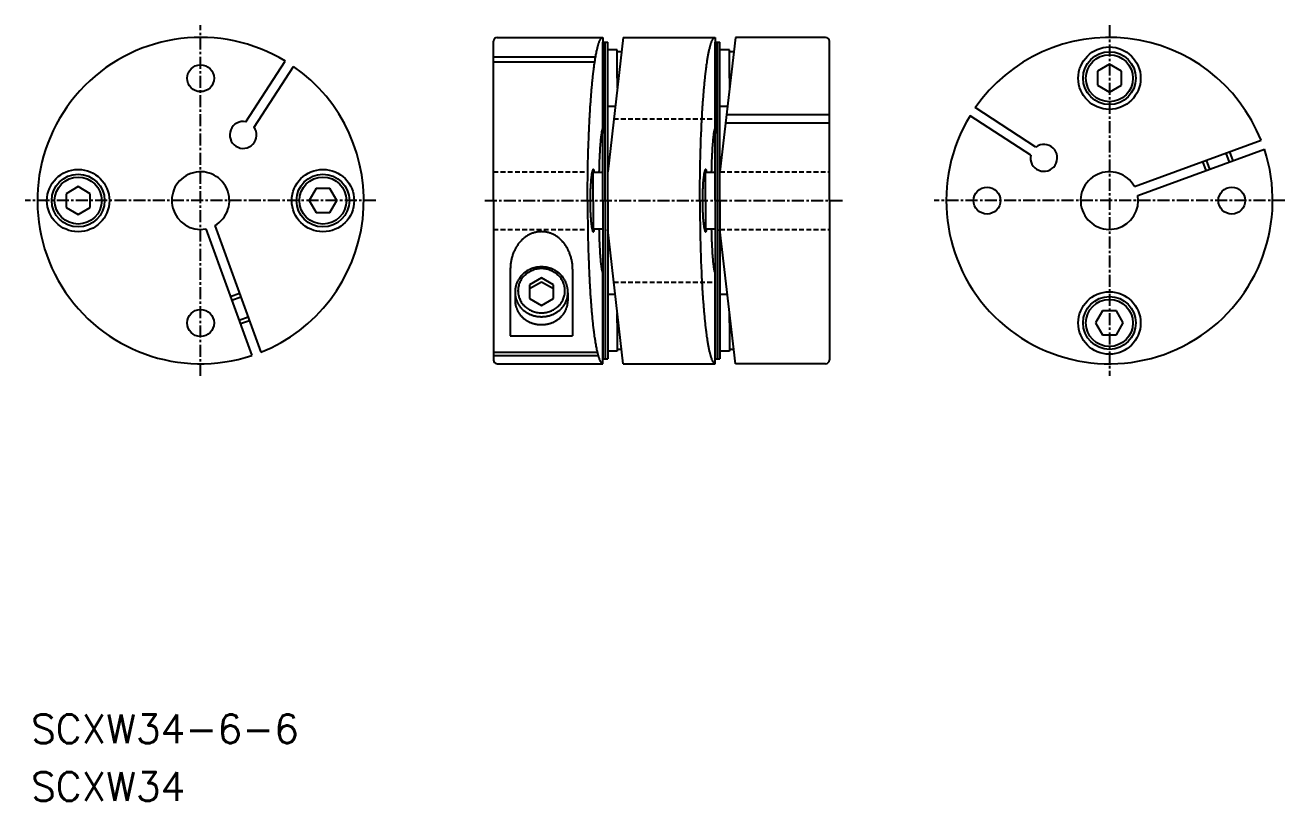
# Model space of a CAD drawing. Extents: x 40 to 171, y 39 to 120.
import ezdxf

# ---------------------------------------------------------------- set-up
doc = ezdxf.new("R2010")
doc.units = 0
doc.linetypes.add('CENTER', pattern=[2, 1.25, -0.25, 0.25, -0.25])
doc.linetypes.add('DASHED', pattern=[0.75, 0.5, -0.25])
doc.layers.get('0').update_dxf_attribs({"linetype": 'CONTINUOUS'})
doc.layers.add('CENTER', color=1, linetype='CENTER')
doc.styles.add('MISUMI', font='txt.shx')

msp = doc.modelspace()

# ---------------------------------------------------------------- linework, layer by layer
at = {"color": 7, "linetype": 'CONTINUOUS'}
for p, q in [((89.05, 101.91), (89.05, 118.51)), ((89.45, 118.91), (100.45, 118.91)), ((100.45, 118.91), (100.45, 108.91)), ((100.45, 101.91), (100.45, 118.41)), ((100.45, 118.41), (100.95, 118.41)), ((100.7, 101.91), (100.7, 118.41)), ((102.55, 118.91), (100.95, 104.91)), ((100.95, 101.91), (100.95, 118.41)), ((102.55, 118.91), (112.15, 118.91)), ((112.15, 118.91), (112.15, 108.91)), ((112.15, 101.91), (112.15, 118.41)), ((112.15, 118.41), (112.65, 118.41)), ((112.4, 101.91), (112.4, 118.41)), ((114.25, 118.91), (112.65, 104.91)), ((112.65, 101.91), (112.65, 118.41)), ((123.65, 118.91), (114.25, 118.91)), ((124.05, 101.91), (124.05, 118.51)), ((89.05, 116.88), (99.69, 116.88)), ((101.95, 117.61), (100.95, 117.61)), ((101.95, 114.66), (101.95, 117.61)), ((102.38, 117.41), (101.95, 117.41)), ((113.65, 117.61), (112.65, 117.61)), ((113.65, 114.66), (113.65, 117.61)), ((114.08, 117.41), (113.65, 117.41)), ((63.27, 110.12), (67.37, 116.44)), ((64.11, 109.57), (68.21, 115.89)), ((89.05, 116.38), (99.61, 116.38)), ((153.22, 116.11), (151.97, 115.38)), ((154.47, 115.38), (153.22, 116.11)), ((101.95, 114.66), (101.95, 113.66)), ((113.65, 114.66), (113.65, 113.66)), ((151.97, 115.38), (151.97, 113.94)), ((154.47, 113.94), (154.47, 115.38)), ((151.97, 113.94), (153.22, 113.22)), ((153.22, 113.22), (154.47, 113.94)), ((101.73, 111.71), (100.95, 111.71)), ((113.43, 111.71), (112.65, 111.71)), ((145.56, 107.48), (139.24, 111.59)), ((124.05, 110.84), (113.33, 110.84)), ((145.02, 106.64), (138.7, 110.75)), ((124.05, 109.98), (113.23, 109.98)), ((155.83, 103.39), (169.02, 108.19)), ((156.17, 102.45), (169.36, 107.26)), ((165.74, 107), (166.08, 106.06)), ((162.92, 105.97), (163.26, 105.03)), ((99.28, 104.66), (99.45, 104.66)), ((99.45, 104.86), (100.45, 104.86)), ((99.45, 101.91), (99.45, 104.86)), ((100.45, 101.91), (100.45, 104.86)), ((110.98, 104.66), (111.15, 104.66)), ((111.15, 104.86), (112.15, 104.86)), ((111.15, 101.91), (111.15, 104.86)), ((112.15, 101.91), (112.15, 104.86)), ((45.79, 103.36), (44.54, 102.63)), ((44.54, 102.63), (44.54, 101.19)), ((47.04, 102.63), (45.79, 103.36)), ((47.04, 101.19), (47.04, 102.63)), ((70.57, 103.16), (69.85, 101.91)), ((72.01, 103.16), (70.57, 103.16)), ((72.73, 101.91), (72.01, 103.16)), ((44.54, 101.19), (45.79, 100.47)), ((45.79, 100.47), (47.04, 101.19)), ((69.85, 101.91), (70.57, 100.66)), ((72.01, 100.66), (72.73, 101.91)), ((89.05, 101.91), (89.05, 85.31)), ((99.45, 101.91), (99.45, 98.96)), ((100.45, 101.91), (100.45, 85.41)), ((100.45, 101.91), (100.45, 98.96)), ((100.7, 101.91), (100.7, 85.41)), ((100.95, 101.91), (100.95, 85.41)), ((111.15, 101.91), (111.15, 98.96)), ((112.15, 101.91), (112.15, 85.41)), ((112.15, 101.91), (112.15, 98.96)), ((112.4, 101.91), (112.4, 85.41)), ((112.65, 101.91), (112.65, 85.41)), ((124.05, 101.91), (124.05, 85.31)), ((70.57, 100.66), (72.01, 100.66)), ((59.08, 98.96), (63.88, 85.77)), ((60.02, 99.3), (64.82, 86.12)), ((99.28, 99.16), (99.45, 99.16)), ((99.45, 98.96), (100.45, 98.96)), ((102.55, 84.91), (100.95, 98.91)), ((110.98, 99.16), (111.15, 99.16)), ((111.15, 98.96), (112.15, 98.96)), ((114.25, 84.91), (112.65, 98.91)), ((90.8, 94.76), (90.8, 87.81)), ((97.3, 94.76), (97.3, 87.81)), ((100.45, 84.91), (100.45, 94.91)), ((112.15, 84.91), (112.15, 94.91)), ((94.05, 93.86), (92.8, 93.14)), ((94.05, 93.42), (92.8, 92.7)), ((95.3, 93.14), (94.05, 93.86)), ((95.3, 92.7), (94.05, 93.42)), ((100.45, 84.91), (100.45, 94.41)), ((112.15, 84.91), (112.15, 94.41)), ((62.6, 92.22), (61.66, 91.88)), ((91.31, 92.3), (91.31, 91.47)), ((92.8, 93.14), (92.8, 91.7)), ((95.3, 91.7), (95.3, 93.14)), ((96.8, 92.3), (96.8, 91.47)), ((101.73, 92.11), (100.95, 92.11)), ((113.43, 92.11), (112.65, 92.11)), ((92.8, 91.7), (94.05, 90.98)), ((94.05, 90.98), (95.3, 91.7)), ((63.63, 89.4), (62.69, 89.06)), ((101.95, 89.16), (101.95, 90.16)), ((113.65, 89.16), (113.65, 90.16)), ((152.5, 90.41), (151.78, 89.16)), ((153.94, 90.41), (152.5, 90.41)), ((154.66, 89.16), (153.94, 90.41)), ((101.95, 89.16), (101.95, 86.21)), ((113.65, 89.16), (113.65, 86.21)), ((151.78, 89.16), (152.5, 87.91)), ((153.94, 87.91), (154.66, 89.16)), ((90.8, 87.81), (97.3, 87.81)), ((152.5, 87.91), (153.94, 87.91)), ((89.05, 86.12), (99.86, 86.12)), ((89.05, 85.77), (99.95, 85.77)), ((100.45, 85.41), (100.95, 85.41)), ((101.95, 86.21), (100.95, 86.21)), ((102.38, 86.41), (101.95, 86.41)), ((112.15, 85.41), (112.65, 85.41)), ((113.65, 86.21), (112.65, 86.21)), ((114.08, 86.41), (113.65, 86.41)), ((89.45, 84.91), (100.45, 84.91)), ((102.55, 84.91), (112.15, 84.91)), ((123.65, 84.91), (114.25, 84.91))]:
    msp.add_line(p, q, dxfattribs=at)
at = {"color": 3, "linetype": 'DASHED'}
for p, q in [((101.58, 110.41), (112.15, 110.41)), ((89.05, 104.91), (98.88, 104.91)), ((112.65, 104.91), (124.05, 104.91)), ((89.05, 98.91), (98.88, 98.91)), ((112.65, 98.91), (124.05, 98.91)), ((101.58, 93.41), (112.15, 93.41))]:
    msp.add_line(p, q, dxfattribs=at)
at = {"color": 3, "linetype": 'CONTINUOUS'}
for p, q in [((165.36, 106.86), (165.7, 105.92)), ((163.29, 106.11), (163.63, 105.17)), ((62.74, 91.84), (61.8, 91.5)), ((63.49, 89.77), (62.55, 89.43))]:
    msp.add_line(p, q, dxfattribs=at)
at = {"color": 7, "linetype": 'CONTINUOUS'}
for points in [[(98.85, 101.91, 0), (98.85, 102.12, 0), (98.85, 102.33, 0), (98.85, 102.54, 0), (98.86, 102.75, 0), (98.86, 102.96, 0), (98.86, 103.16, 0), (98.86, 103.37, 0), (98.86, 103.58, 0), (98.86, 103.79, 0), (98.87, 103.99, 0), (98.87, 104.2, 0), (98.87, 104.41, 0), (98.87, 104.61, 0), (98.88, 104.82, 0), (98.88, 105.03, 0), (98.88, 105.23, 0), (98.89, 105.43, 0), (98.89, 105.64, 0), (98.9, 105.84, 0), (98.9, 106.04, 0), (98.91, 106.25, 0), (98.91, 106.45, 0), (98.92, 106.65, 0), (98.92, 106.85, 0), (98.93, 107.05, 0), (98.93, 107.25, 0), (98.94, 107.44, 0), (98.95, 107.64, 0), (98.95, 107.84, 0), (98.96, 108.03, 0), (98.97, 108.23, 0), (98.97, 108.42, 0), (98.98, 108.61, 0), (98.99, 108.8, 0), (99, 108.99, 0), (99.01, 109.18, 0), (99.02, 109.37, 0), (99.02, 109.56, 0), (99.03, 109.74, 0), (99.04, 109.93, 0), (99.05, 110.11, 0), (99.06, 110.29, 0), (99.07, 110.47, 0), (99.08, 110.65, 0), (99.09, 110.83, 0), (99.1, 111.01, 0), (99.11, 111.18, 0), (99.12, 111.36, 0), (99.13, 111.53, 0), (99.14, 111.7, 0), (99.16, 111.87, 0), (99.17, 112.04, 0), (99.18, 112.21, 0), (99.19, 112.37, 0), (99.2, 112.54, 0), (99.22, 112.7, 0), (99.23, 112.86, 0), (99.24, 113.02, 0), (99.25, 113.17, 0), (99.27, 113.33, 0), (99.28, 113.48, 0), (99.29, 113.64, 0), (99.31, 113.79, 0), (99.32, 113.93, 0), (99.34, 114.08, 0), (99.35, 114.22, 0), (99.36, 114.37, 0), (99.38, 114.51, 0), (99.39, 114.65, 0), (99.41, 114.79, 0), (99.42, 114.92, 0), (99.44, 115.05, 0), (99.45, 115.19, 0), (99.47, 115.31, 0), (99.48, 115.44, 0), (99.5, 115.57, 0), (99.52, 115.69, 0), (99.53, 115.81, 0), (99.55, 115.93, 0), (99.56, 116.05, 0), (99.58, 116.16, 0), (99.6, 116.28, 0), (99.61, 116.39, 0), (99.63, 116.5, 0), (99.65, 116.6, 0), (99.66, 116.7, 0), (99.68, 116.81, 0), (99.7, 116.91, 0), (99.72, 117, 0), (99.73, 117.1, 0), (99.75, 117.19, 0), (99.77, 117.28, 0), (99.79, 117.37, 0), (99.8, 117.45, 0), (99.82, 117.54, 0), (99.84, 117.62, 0), (99.86, 117.7, 0), (99.88, 117.77, 0), (99.9, 117.85, 0), (99.91, 117.92, 0), (99.93, 117.99, 0), (99.95, 118.06, 0), (99.97, 118.12, 0), (99.99, 118.18, 0), (100.01, 118.24, 0), (100.03, 118.3, 0), (100.05, 118.35, 0), (100.06, 118.4, 0), (100.08, 118.45, 0), (100.1, 118.5, 0), (100.12, 118.55, 0), (100.14, 118.59, 0), (100.16, 118.63, 0), (100.18, 118.66, 0), (100.2, 118.7, 0), (100.22, 118.73, 0), (100.24, 118.76, 0), (100.26, 118.78, 0), (100.28, 118.81, 0), (100.3, 118.83, 0), (100.32, 118.85, 0), (100.33, 118.87, 0), (100.36, 118.88, 0), (100.38, 118.89, 0), (100.39, 118.9, 0), (100.41, 118.91, 0), (100.43, 118.91, 0), (100.45, 118.91, 0)], [(110.55, 101.91, 0), (110.55, 102.12, 0), (110.55, 102.33, 0), (110.55, 102.54, 0), (110.56, 102.75, 0), (110.56, 102.96, 0), (110.56, 103.16, 0), (110.56, 103.37, 0), (110.56, 103.58, 0), (110.56, 103.79, 0), (110.56, 103.99, 0), (110.57, 104.2, 0), (110.57, 104.41, 0), (110.57, 104.61, 0), (110.58, 104.82, 0), (110.58, 105.03, 0), (110.58, 105.23, 0), (110.59, 105.43, 0), (110.59, 105.64, 0), (110.6, 105.84, 0), (110.6, 106.04, 0), (110.61, 106.25, 0), (110.61, 106.45, 0), (110.62, 106.65, 0), (110.62, 106.85, 0), (110.63, 107.05, 0), (110.63, 107.25, 0), (110.64, 107.44, 0), (110.65, 107.64, 0), (110.65, 107.84, 0), (110.66, 108.03, 0), (110.67, 108.23, 0), (110.67, 108.42, 0), (110.68, 108.61, 0), (110.69, 108.8, 0), (110.7, 108.99, 0), (110.71, 109.18, 0), (110.72, 109.37, 0), (110.72, 109.56, 0), (110.73, 109.74, 0), (110.74, 109.93, 0), (110.75, 110.11, 0), (110.76, 110.29, 0), (110.77, 110.47, 0), (110.78, 110.65, 0), (110.79, 110.83, 0), (110.8, 111.01, 0), (110.81, 111.18, 0), (110.82, 111.36, 0), (110.83, 111.53, 0), (110.84, 111.7, 0), (110.86, 111.87, 0), (110.87, 112.04, 0), (110.88, 112.21, 0), (110.89, 112.37, 0), (110.9, 112.54, 0), (110.92, 112.7, 0), (110.93, 112.86, 0), (110.94, 113.02, 0), (110.95, 113.17, 0), (110.97, 113.33, 0), (110.98, 113.48, 0), (110.99, 113.64, 0), (111.01, 113.79, 0), (111.02, 113.93, 0), (111.04, 114.08, 0), (111.05, 114.22, 0), (111.06, 114.37, 0), (111.08, 114.51, 0), (111.09, 114.65, 0), (111.11, 114.79, 0), (111.12, 114.92, 0), (111.14, 115.05, 0), (111.15, 115.19, 0), (111.17, 115.31, 0), (111.18, 115.44, 0), (111.2, 115.57, 0), (111.22, 115.69, 0), (111.23, 115.81, 0), (111.25, 115.93, 0), (111.26, 116.05, 0), (111.28, 116.16, 0), (111.3, 116.28, 0), (111.31, 116.39, 0), (111.33, 116.5, 0), (111.35, 116.6, 0), (111.36, 116.7, 0), (111.38, 116.81, 0), (111.4, 116.91, 0), (111.42, 117, 0), (111.43, 117.1, 0), (111.45, 117.19, 0), (111.47, 117.28, 0), (111.49, 117.37, 0), (111.5, 117.45, 0), (111.52, 117.54, 0), (111.54, 117.62, 0), (111.56, 117.7, 0), (111.58, 117.77, 0), (111.6, 117.85, 0), (111.61, 117.92, 0), (111.63, 117.99, 0), (111.65, 118.06, 0), (111.67, 118.12, 0), (111.69, 118.18, 0), (111.71, 118.24, 0), (111.73, 118.3, 0), (111.75, 118.35, 0), (111.76, 118.4, 0), (111.78, 118.45, 0), (111.8, 118.5, 0), (111.82, 118.55, 0), (111.84, 118.59, 0), (111.86, 118.63, 0), (111.88, 118.66, 0), (111.9, 118.7, 0), (111.92, 118.73, 0), (111.94, 118.76, 0), (111.96, 118.78, 0), (111.98, 118.81, 0), (112, 118.83, 0), (112.02, 118.85, 0), (112.03, 118.87, 0), (112.06, 118.88, 0), (112.08, 118.89, 0), (112.09, 118.9, 0), (112.11, 118.91, 0), (112.13, 118.91, 0), (112.15, 118.91, 0)], [(100.45, 109.41, 0), (100.45, 109.41, 0), (100.44, 109.41, 0), (100.44, 109.41, 0), (100.44, 109.41, 0), (100.43, 109.41, 0), (100.43, 109.4, 0), (100.42, 109.4, 0), (100.42, 109.39, 0), (100.42, 109.39, 0), (100.41, 109.38, 0), (100.41, 109.38, 0), (100.4, 109.37, 0), (100.4, 109.36, 0), (100.4, 109.35, 0), (100.39, 109.34, 0), (100.39, 109.33, 0), (100.38, 109.32, 0), (100.38, 109.31, 0), (100.38, 109.3, 0), (100.37, 109.29, 0), (100.37, 109.28, 0), (100.36, 109.26, 0), (100.36, 109.25, 0), (100.36, 109.23, 0), (100.35, 109.22, 0), (100.35, 109.2, 0), (100.34, 109.19, 0), (100.34, 109.17, 0), (100.34, 109.15, 0), (100.33, 109.14, 0), (100.33, 109.12, 0), (100.32, 109.1, 0), (100.32, 109.08, 0), (100.32, 109.06, 0), (100.31, 109.03, 0), (100.31, 109.01, 0), (100.31, 108.99, 0), (100.3, 108.97, 0), (100.3, 108.94, 0), (100.29, 108.92, 0), (100.29, 108.9, 0), (100.29, 108.87, 0), (100.28, 108.84, 0), (100.28, 108.82, 0), (100.27, 108.79, 0), (100.27, 108.76, 0), (100.27, 108.74, 0), (100.26, 108.71, 0), (100.26, 108.68, 0), (100.26, 108.65, 0), (100.25, 108.62, 0), (100.25, 108.59, 0), (100.25, 108.56, 0), (100.24, 108.52, 0), (100.24, 108.49, 0), (100.23, 108.46, 0), (100.23, 108.42, 0), (100.23, 108.39, 0), (100.22, 108.36, 0), (100.22, 108.32, 0), (100.22, 108.28, 0), (100.21, 108.25, 0), (100.21, 108.21, 0), (100.21, 108.17, 0), (100.2, 108.14, 0), (100.2, 108.1, 0), (100.2, 108.06, 0), (100.19, 108.02, 0), (100.19, 107.98, 0), (100.19, 107.94, 0), (100.18, 107.9, 0), (100.18, 107.86, 0), (100.18, 107.81, 0), (100.17, 107.77, 0), (100.17, 107.73, 0), (100.17, 107.69, 0), (100.16, 107.64, 0), (100.16, 107.6, 0), (100.16, 107.55, 0), (100.15, 107.51, 0), (100.15, 107.46, 0), (100.15, 107.42, 0), (100.14, 107.37, 0), (100.14, 107.32, 0), (100.14, 107.27, 0), (100.14, 107.22, 0), (100.13, 107.18, 0), (100.13, 107.13, 0), (100.13, 107.08, 0), (100.12, 107.03, 0), (100.12, 106.98, 0), (100.12, 106.93, 0), (100.12, 106.88, 0), (100.11, 106.83, 0), (100.11, 106.77, 0), (100.11, 106.72, 0), (100.11, 106.67, 0), (100.1, 106.61, 0), (100.1, 106.56, 0), (100.1, 106.51, 0), (100.1, 106.45, 0), (100.09, 106.4, 0), (100.09, 106.34, 0), (100.09, 106.29, 0), (100.09, 106.23, 0), (100.08, 106.18, 0), (100.08, 106.12, 0), (100.08, 106.06, 0), (100.08, 106.01, 0), (100.08, 105.95, 0), (100.07, 105.89, 0), (100.07, 105.83, 0), (100.07, 105.78, 0), (100.07, 105.72, 0), (100.06, 105.66, 0), (100.06, 105.6, 0), (100.06, 105.54, 0), (100.06, 105.48, 0), (100.06, 105.42, 0), (100.06, 105.36, 0), (100.05, 105.3, 0), (100.05, 105.24, 0), (100.05, 105.17, 0), (100.05, 105.11, 0), (100.05, 105.05, 0), (100.04, 104.99, 0), (100.04, 104.93, 0), (100.04, 104.86, 0)], [(112.15, 109.41, 0), (112.15, 109.41, 0), (112.14, 109.41, 0), (112.14, 109.41, 0), (112.14, 109.41, 0), (112.13, 109.41, 0), (112.13, 109.4, 0), (112.12, 109.4, 0), (112.12, 109.39, 0), (112.12, 109.39, 0), (112.11, 109.38, 0), (112.11, 109.38, 0), (112.1, 109.37, 0), (112.1, 109.36, 0), (112.1, 109.35, 0), (112.09, 109.34, 0), (112.09, 109.33, 0), (112.08, 109.32, 0), (112.08, 109.31, 0), (112.08, 109.3, 0), (112.07, 109.29, 0), (112.07, 109.28, 0), (112.06, 109.26, 0), (112.06, 109.25, 0), (112.06, 109.23, 0), (112.05, 109.22, 0), (112.05, 109.2, 0), (112.04, 109.19, 0), (112.04, 109.17, 0), (112.04, 109.15, 0), (112.03, 109.14, 0), (112.03, 109.12, 0), (112.02, 109.1, 0), (112.02, 109.08, 0), (112.02, 109.06, 0), (112.01, 109.03, 0), (112.01, 109.01, 0), (112, 108.99, 0), (112, 108.97, 0), (112, 108.94, 0), (111.99, 108.92, 0), (111.99, 108.9, 0), (111.99, 108.87, 0), (111.98, 108.84, 0), (111.98, 108.82, 0), (111.97, 108.79, 0), (111.97, 108.76, 0), (111.97, 108.74, 0), (111.96, 108.71, 0), (111.96, 108.68, 0), (111.96, 108.65, 0), (111.95, 108.62, 0), (111.95, 108.59, 0), (111.94, 108.56, 0), (111.94, 108.52, 0), (111.94, 108.49, 0), (111.93, 108.46, 0), (111.93, 108.42, 0), (111.93, 108.39, 0), (111.92, 108.36, 0), (111.92, 108.32, 0), (111.92, 108.28, 0), (111.91, 108.25, 0), (111.91, 108.21, 0), (111.91, 108.17, 0), (111.9, 108.14, 0), (111.9, 108.1, 0), (111.9, 108.06, 0), (111.89, 108.02, 0), (111.89, 107.98, 0), (111.89, 107.94, 0), (111.88, 107.9, 0), (111.88, 107.86, 0), (111.88, 107.81, 0), (111.87, 107.77, 0), (111.87, 107.73, 0), (111.87, 107.69, 0), (111.86, 107.64, 0), (111.86, 107.6, 0), (111.86, 107.55, 0), (111.85, 107.51, 0), (111.85, 107.46, 0), (111.85, 107.42, 0), (111.84, 107.37, 0), (111.84, 107.32, 0), (111.84, 107.27, 0), (111.84, 107.22, 0), (111.83, 107.18, 0), (111.83, 107.13, 0), (111.83, 107.08, 0), (111.83, 107.03, 0), (111.82, 106.98, 0), (111.82, 106.93, 0), (111.82, 106.88, 0), (111.81, 106.83, 0), (111.81, 106.77, 0), (111.81, 106.72, 0), (111.81, 106.67, 0), (111.8, 106.61, 0), (111.8, 106.56, 0), (111.8, 106.51, 0), (111.8, 106.45, 0), (111.79, 106.4, 0), (111.79, 106.34, 0), (111.79, 106.29, 0), (111.79, 106.23, 0), (111.78, 106.18, 0), (111.78, 106.12, 0), (111.78, 106.06, 0), (111.78, 106.01, 0), (111.78, 105.95, 0), (111.77, 105.89, 0), (111.77, 105.83, 0), (111.77, 105.78, 0), (111.77, 105.72, 0), (111.77, 105.66, 0), (111.76, 105.6, 0), (111.76, 105.54, 0), (111.76, 105.48, 0), (111.76, 105.42, 0), (111.75, 105.36, 0), (111.75, 105.3, 0), (111.75, 105.24, 0), (111.75, 105.17, 0), (111.75, 105.11, 0), (111.75, 105.05, 0), (111.74, 104.99, 0), (111.74, 104.93, 0), (111.74, 104.86, 0)], [(99.59, 104.86, 0), (99.58, 104.9, 0), (99.57, 104.94, 0), (99.56, 104.98, 0), (99.55, 105.01, 0), (99.54, 105.04, 0), (99.53, 105.07, 0), (99.52, 105.09, 0), (99.51, 105.11, 0), (99.5, 105.13, 0), (99.49, 105.14, 0), (99.48, 105.15, 0), (99.47, 105.16, 0), (99.46, 105.16, 0), (99.45, 105.16, 0), (99.44, 105.16, 0), (99.43, 105.16, 0), (99.42, 105.15, 0), (99.41, 105.14, 0), (99.4, 105.12, 0), (99.39, 105.1, 0), (99.38, 105.08, 0), (99.37, 105.06, 0), (99.36, 105.03, 0), (99.35, 105, 0), (99.34, 104.97, 0), (99.33, 104.93, 0), (99.32, 104.89, 0), (99.31, 104.85, 0), (99.3, 104.8, 0), (99.29, 104.75, 0), (99.28, 104.7, 0), (99.27, 104.65, 0), (99.26, 104.59, 0), (99.26, 104.54, 0), (99.25, 104.47, 0), (99.24, 104.41, 0), (99.23, 104.34, 0), (99.22, 104.28, 0), (99.22, 104.2, 0), (99.21, 104.13, 0), (99.2, 104.06, 0), (99.2, 103.98, 0), (99.19, 103.9, 0), (99.18, 103.82, 0), (99.18, 103.73, 0), (99.17, 103.65, 0), (99.17, 103.56, 0), (99.16, 103.47, 0), (99.16, 103.38, 0), (99.15, 103.29, 0), (99.15, 103.2, 0), (99.14, 103.11, 0), (99.14, 103.01, 0), (99.14, 102.91, 0), (99.13, 102.82, 0), (99.13, 102.72, 0), (99.13, 102.62, 0), (99.13, 102.52, 0), (99.12, 102.42, 0), (99.12, 102.32, 0), (99.12, 102.22, 0), (99.12, 102.12, 0), (99.12, 102.02, 0), (99.12, 101.91, 0), (99.12, 101.81, 0), (99.12, 101.71, 0), (99.12, 101.61, 0), (99.12, 101.51, 0), (99.12, 101.41, 0), (99.13, 101.31, 0), (99.13, 101.21, 0), (99.13, 101.11, 0), (99.13, 101.01, 0), (99.14, 100.91, 0), (99.14, 100.82, 0), (99.14, 100.72, 0), (99.15, 100.63, 0), (99.15, 100.53, 0), (99.16, 100.44, 0), (99.16, 100.35, 0), (99.17, 100.26, 0), (99.17, 100.18, 0), (99.18, 100.09, 0), (99.18, 100.01, 0), (99.19, 99.93, 0), (99.2, 99.85, 0), (99.2, 99.77, 0), (99.21, 99.69, 0), (99.22, 99.62, 0), (99.22, 99.55, 0), (99.23, 99.48, 0), (99.24, 99.42, 0), (99.25, 99.35, 0), (99.26, 99.29, 0), (99.26, 99.23, 0), (99.27, 99.17, 0), (99.28, 99.12, 0), (99.29, 99.07, 0), (99.3, 99.02, 0), (99.31, 98.98, 0), (99.32, 98.94, 0), (99.33, 98.9, 0), (99.34, 98.86, 0), (99.35, 98.83, 0), (99.36, 98.8, 0), (99.37, 98.77, 0), (99.38, 98.74, 0), (99.39, 98.72, 0), (99.4, 98.71, 0), (99.41, 98.69, 0), (99.42, 98.68, 0), (99.43, 98.67, 0), (99.44, 98.67, 0), (99.45, 98.66, 0), (99.46, 98.66, 0), (99.47, 98.67, 0), (99.48, 98.68, 0), (99.49, 98.69, 0), (99.5, 98.7, 0), (99.51, 98.72, 0), (99.52, 98.74, 0), (99.53, 98.76, 0), (99.54, 98.79, 0), (99.55, 98.82, 0), (99.56, 98.85, 0), (99.57, 98.88, 0), (99.58, 98.92, 0), (99.59, 98.96, 0)], [(111.29, 104.86, 0), (111.28, 104.9, 0), (111.27, 104.94, 0), (111.26, 104.98, 0), (111.25, 105.01, 0), (111.24, 105.04, 0), (111.23, 105.07, 0), (111.22, 105.09, 0), (111.21, 105.11, 0), (111.2, 105.13, 0), (111.19, 105.14, 0), (111.18, 105.15, 0), (111.17, 105.16, 0), (111.16, 105.16, 0), (111.15, 105.16, 0), (111.14, 105.16, 0), (111.13, 105.16, 0), (111.12, 105.15, 0), (111.11, 105.14, 0), (111.1, 105.12, 0), (111.09, 105.1, 0), (111.08, 105.08, 0), (111.07, 105.06, 0), (111.06, 105.03, 0), (111.05, 105, 0), (111.04, 104.97, 0), (111.03, 104.93, 0), (111.02, 104.89, 0), (111.01, 104.85, 0), (111, 104.8, 0), (110.99, 104.75, 0), (110.98, 104.7, 0), (110.97, 104.65, 0), (110.97, 104.59, 0), (110.96, 104.54, 0), (110.95, 104.47, 0), (110.94, 104.41, 0), (110.93, 104.34, 0), (110.92, 104.28, 0), (110.92, 104.2, 0), (110.91, 104.13, 0), (110.9, 104.06, 0), (110.89, 103.98, 0), (110.89, 103.9, 0), (110.88, 103.82, 0), (110.88, 103.73, 0), (110.87, 103.65, 0), (110.87, 103.56, 0), (110.86, 103.47, 0), (110.86, 103.38, 0), (110.85, 103.29, 0), (110.85, 103.2, 0), (110.84, 103.11, 0), (110.84, 103.01, 0), (110.84, 102.91, 0), (110.83, 102.82, 0), (110.83, 102.72, 0), (110.83, 102.62, 0), (110.83, 102.52, 0), (110.82, 102.42, 0), (110.82, 102.32, 0), (110.82, 102.22, 0), (110.82, 102.12, 0), (110.82, 102.02, 0), (110.82, 101.91, 0), (110.82, 101.81, 0), (110.82, 101.71, 0), (110.82, 101.61, 0), (110.82, 101.51, 0), (110.82, 101.41, 0), (110.83, 101.31, 0), (110.83, 101.21, 0), (110.83, 101.11, 0), (110.83, 101.01, 0), (110.84, 100.91, 0), (110.84, 100.82, 0), (110.84, 100.72, 0), (110.85, 100.63, 0), (110.85, 100.53, 0), (110.86, 100.44, 0), (110.86, 100.35, 0), (110.87, 100.26, 0), (110.87, 100.18, 0), (110.88, 100.09, 0), (110.88, 100.01, 0), (110.89, 99.93, 0), (110.89, 99.85, 0), (110.9, 99.77, 0), (110.91, 99.69, 0), (110.92, 99.62, 0), (110.92, 99.55, 0), (110.93, 99.48, 0), (110.94, 99.42, 0), (110.95, 99.35, 0), (110.96, 99.29, 0), (110.97, 99.23, 0), (110.97, 99.17, 0), (110.98, 99.12, 0), (110.99, 99.07, 0), (111, 99.02, 0), (111.01, 98.98, 0), (111.02, 98.94, 0), (111.03, 98.9, 0), (111.04, 98.86, 0), (111.05, 98.83, 0), (111.06, 98.8, 0), (111.07, 98.77, 0), (111.08, 98.74, 0), (111.09, 98.72, 0), (111.1, 98.71, 0), (111.11, 98.69, 0), (111.12, 98.68, 0), (111.13, 98.67, 0), (111.14, 98.67, 0), (111.15, 98.66, 0), (111.16, 98.66, 0), (111.17, 98.67, 0), (111.18, 98.68, 0), (111.19, 98.69, 0), (111.2, 98.7, 0), (111.21, 98.72, 0), (111.22, 98.74, 0), (111.23, 98.76, 0), (111.24, 98.79, 0), (111.25, 98.82, 0), (111.26, 98.85, 0), (111.27, 98.88, 0), (111.28, 98.92, 0), (111.29, 98.96, 0)], [(98.85, 101.91, 0), (98.85, 101.7, 0), (98.85, 101.5, 0), (98.85, 101.29, 0), (98.86, 101.08, 0), (98.86, 100.87, 0), (98.86, 100.66, 0), (98.86, 100.45, 0), (98.86, 100.25, 0), (98.86, 100.04, 0), (98.87, 99.83, 0), (98.87, 99.63, 0), (98.87, 99.42, 0), (98.87, 99.21, 0), (98.88, 99.01, 0), (98.88, 98.8, 0), (98.88, 98.6, 0), (98.89, 98.39, 0), (98.89, 98.19, 0), (98.9, 97.99, 0), (98.9, 97.78, 0), (98.91, 97.58, 0), (98.91, 97.38, 0), (98.92, 97.18, 0), (98.92, 96.98, 0), (98.93, 96.78, 0), (98.93, 96.58, 0), (98.94, 96.38, 0), (98.95, 96.19, 0), (98.95, 95.99, 0), (98.96, 95.79, 0), (98.97, 95.6, 0), (98.97, 95.41, 0), (98.98, 95.22, 0), (98.99, 95.02, 0), (99, 94.83, 0), (99.01, 94.64, 0), (99.02, 94.46, 0), (99.02, 94.27, 0), (99.03, 94.08, 0), (99.04, 93.9, 0), (99.05, 93.72, 0), (99.06, 93.53, 0), (99.07, 93.35, 0), (99.08, 93.17, 0), (99.09, 93, 0), (99.1, 92.82, 0), (99.11, 92.64, 0), (99.12, 92.47, 0), (99.13, 92.3, 0), (99.14, 92.12, 0), (99.16, 91.95, 0), (99.17, 91.79, 0), (99.18, 91.62, 0), (99.19, 91.45, 0), (99.2, 91.29, 0), (99.22, 91.13, 0), (99.23, 90.97, 0), (99.24, 90.81, 0), (99.25, 90.65, 0), (99.27, 90.5, 0), (99.28, 90.34, 0), (99.29, 90.19, 0), (99.31, 90.04, 0), (99.32, 89.89, 0), (99.34, 89.75, 0), (99.35, 89.6, 0), (99.36, 89.46, 0), (99.38, 89.32, 0), (99.39, 89.18, 0), (99.41, 89.04, 0), (99.42, 88.91, 0), (99.44, 88.77, 0), (99.45, 88.64, 0), (99.47, 88.51, 0), (99.48, 88.38, 0), (99.5, 88.26, 0), (99.52, 88.14, 0), (99.53, 88.01, 0), (99.55, 87.9, 0), (99.56, 87.78, 0), (99.58, 87.66, 0), (99.6, 87.55, 0), (99.61, 87.44, 0), (99.63, 87.33, 0), (99.65, 87.23, 0), (99.66, 87.12, 0), (99.68, 87.02, 0), (99.7, 86.92, 0), (99.72, 86.82, 0), (99.73, 86.73, 0), (99.75, 86.64, 0), (99.77, 86.55, 0), (99.79, 86.46, 0), (99.8, 86.37, 0), (99.82, 86.29, 0), (99.84, 86.21, 0), (99.86, 86.13, 0), (99.88, 86.05, 0), (99.9, 85.98, 0), (99.91, 85.91, 0), (99.93, 85.84, 0), (99.95, 85.77, 0), (99.97, 85.71, 0), (99.99, 85.65, 0), (100.01, 85.59, 0), (100.03, 85.53, 0), (100.05, 85.47, 0), (100.06, 85.42, 0), (100.08, 85.37, 0), (100.1, 85.33, 0), (100.12, 85.28, 0), (100.14, 85.24, 0), (100.16, 85.2, 0), (100.18, 85.16, 0), (100.2, 85.13, 0), (100.22, 85.1, 0), (100.24, 85.07, 0), (100.26, 85.04, 0), (100.28, 85.02, 0), (100.3, 85, 0), (100.32, 84.98, 0), (100.33, 84.96, 0), (100.36, 84.95, 0), (100.38, 84.93, 0), (100.39, 84.92, 0), (100.41, 84.92, 0), (100.43, 84.91, 0), (100.45, 84.91, 0)], [(110.55, 101.91, 0), (110.55, 101.7, 0), (110.55, 101.5, 0), (110.55, 101.29, 0), (110.56, 101.08, 0), (110.56, 100.87, 0), (110.56, 100.66, 0), (110.56, 100.45, 0), (110.56, 100.25, 0), (110.56, 100.04, 0), (110.56, 99.83, 0), (110.57, 99.63, 0), (110.57, 99.42, 0), (110.57, 99.21, 0), (110.58, 99.01, 0), (110.58, 98.8, 0), (110.58, 98.6, 0), (110.59, 98.39, 0), (110.59, 98.19, 0), (110.6, 97.99, 0), (110.6, 97.78, 0), (110.61, 97.58, 0), (110.61, 97.38, 0), (110.62, 97.18, 0), (110.62, 96.98, 0), (110.63, 96.78, 0), (110.63, 96.58, 0), (110.64, 96.38, 0), (110.65, 96.19, 0), (110.65, 95.99, 0), (110.66, 95.79, 0), (110.67, 95.6, 0), (110.67, 95.41, 0), (110.68, 95.22, 0), (110.69, 95.02, 0), (110.7, 94.83, 0), (110.71, 94.64, 0), (110.72, 94.46, 0), (110.72, 94.27, 0), (110.73, 94.08, 0), (110.74, 93.9, 0), (110.75, 93.72, 0), (110.76, 93.53, 0), (110.77, 93.35, 0), (110.78, 93.17, 0), (110.79, 93, 0), (110.8, 92.82, 0), (110.81, 92.64, 0), (110.82, 92.47, 0), (110.83, 92.3, 0), (110.84, 92.12, 0), (110.86, 91.95, 0), (110.87, 91.79, 0), (110.88, 91.62, 0), (110.89, 91.45, 0), (110.9, 91.29, 0), (110.92, 91.13, 0), (110.93, 90.97, 0), (110.94, 90.81, 0), (110.95, 90.65, 0), (110.97, 90.5, 0), (110.98, 90.34, 0), (110.99, 90.19, 0), (111.01, 90.04, 0), (111.02, 89.89, 0), (111.04, 89.75, 0), (111.05, 89.6, 0), (111.06, 89.46, 0), (111.08, 89.32, 0), (111.09, 89.18, 0), (111.11, 89.04, 0), (111.12, 88.91, 0), (111.14, 88.77, 0), (111.15, 88.64, 0), (111.17, 88.51, 0), (111.18, 88.38, 0), (111.2, 88.26, 0), (111.22, 88.14, 0), (111.23, 88.01, 0), (111.25, 87.9, 0), (111.26, 87.78, 0), (111.28, 87.66, 0), (111.3, 87.55, 0), (111.31, 87.44, 0), (111.33, 87.33, 0), (111.35, 87.23, 0), (111.36, 87.12, 0), (111.38, 87.02, 0), (111.4, 86.92, 0), (111.42, 86.82, 0), (111.43, 86.73, 0), (111.45, 86.64, 0), (111.47, 86.55, 0), (111.49, 86.46, 0), (111.5, 86.37, 0), (111.52, 86.29, 0), (111.54, 86.21, 0), (111.56, 86.13, 0), (111.58, 86.05, 0), (111.6, 85.98, 0), (111.61, 85.91, 0), (111.63, 85.84, 0), (111.65, 85.77, 0), (111.67, 85.71, 0), (111.69, 85.65, 0), (111.71, 85.59, 0), (111.73, 85.53, 0), (111.75, 85.47, 0), (111.76, 85.42, 0), (111.78, 85.37, 0), (111.8, 85.33, 0), (111.82, 85.28, 0), (111.84, 85.24, 0), (111.86, 85.2, 0), (111.88, 85.16, 0), (111.9, 85.13, 0), (111.92, 85.1, 0), (111.94, 85.07, 0), (111.96, 85.04, 0), (111.98, 85.02, 0), (112, 85, 0), (112.02, 84.98, 0), (112.03, 84.96, 0), (112.06, 84.95, 0), (112.08, 84.93, 0), (112.09, 84.92, 0), (112.11, 84.92, 0), (112.13, 84.91, 0), (112.15, 84.91, 0)], [(97.3, 94.76, 0), (97.3, 94.85, 0), (97.3, 94.95, 0), (97.29, 95.04, 0), (97.29, 95.14, 0), (97.28, 95.24, 0), (97.27, 95.33, 0), (97.26, 95.43, 0), (97.24, 95.52, 0), (97.22, 95.61, 0), (97.21, 95.71, 0), (97.19, 95.8, 0), (97.16, 95.89, 0), (97.14, 95.99, 0), (97.11, 96.08, 0), (97.09, 96.17, 0), (97.06, 96.26, 0), (97.02, 96.34, 0), (96.99, 96.43, 0), (96.96, 96.52, 0), (96.92, 96.6, 0), (96.88, 96.69, 0), (96.84, 96.77, 0), (96.8, 96.85, 0), (96.76, 96.93, 0), (96.71, 97.01, 0), (96.66, 97.09, 0), (96.62, 97.17, 0), (96.57, 97.24, 0), (96.51, 97.32, 0), (96.46, 97.39, 0), (96.41, 97.46, 0), (96.35, 97.53, 0), (96.29, 97.59, 0), (96.24, 97.66, 0), (96.18, 97.72, 0), (96.11, 97.79, 0), (96.05, 97.85, 0), (95.99, 97.9, 0), (95.92, 97.96, 0), (95.86, 98.02, 0), (95.79, 98.07, 0), (95.72, 98.12, 0), (95.66, 98.17, 0), (95.59, 98.21, 0), (95.51, 98.26, 0), (95.44, 98.3, 0), (95.37, 98.34, 0), (95.3, 98.38, 0), (95.22, 98.41, 0), (95.15, 98.45, 0), (95.07, 98.48, 0), (95, 98.51, 0), (94.92, 98.53, 0), (94.84, 98.56, 0), (94.77, 98.58, 0), (94.69, 98.6, 0), (94.61, 98.62, 0), (94.53, 98.63, 0), (94.45, 98.65, 0), (94.37, 98.66, 0), (94.29, 98.67, 0), (94.21, 98.67, 0), (94.13, 98.67, 0), (94.05, 98.68, 0), (93.97, 98.67, 0), (93.89, 98.67, 0), (93.81, 98.67, 0), (93.73, 98.66, 0), (93.66, 98.65, 0), (93.58, 98.63, 0), (93.5, 98.62, 0), (93.42, 98.6, 0), (93.34, 98.58, 0), (93.26, 98.56, 0), (93.19, 98.53, 0), (93.11, 98.51, 0), (93.03, 98.48, 0), (92.96, 98.45, 0), (92.88, 98.41, 0), (92.81, 98.38, 0), (92.74, 98.34, 0), (92.66, 98.3, 0), (92.59, 98.26, 0), (92.52, 98.21, 0), (92.45, 98.17, 0), (92.38, 98.12, 0), (92.31, 98.07, 0), (92.25, 98.02, 0), (92.18, 97.96, 0), (92.12, 97.9, 0), (92.05, 97.85, 0), (91.99, 97.79, 0), (91.93, 97.72, 0), (91.87, 97.66, 0), (91.81, 97.59, 0), (91.75, 97.53, 0), (91.7, 97.46, 0), (91.64, 97.39, 0), (91.59, 97.32, 0), (91.54, 97.24, 0), (91.49, 97.17, 0), (91.44, 97.09, 0), (91.4, 97.01, 0), (91.35, 96.93, 0), (91.31, 96.85, 0), (91.27, 96.77, 0), (91.23, 96.69, 0), (91.19, 96.6, 0), (91.15, 96.52, 0), (91.12, 96.43, 0), (91.08, 96.34, 0), (91.05, 96.26, 0), (91.02, 96.17, 0), (90.99, 96.08, 0), (90.97, 95.99, 0), (90.94, 95.89, 0), (90.92, 95.8, 0), (90.9, 95.71, 0), (90.88, 95.61, 0), (90.87, 95.52, 0), (90.85, 95.43, 0), (90.84, 95.33, 0), (90.83, 95.24, 0), (90.82, 95.14, 0), (90.81, 95.04, 0), (90.81, 94.95, 0), (90.8, 94.85, 0), (90.8, 94.76, 0)], [(100.04, 98.96, 0), (100.04, 98.9, 0), (100.04, 98.84, 0), (100.05, 98.78, 0), (100.05, 98.71, 0), (100.05, 98.65, 0), (100.05, 98.59, 0), (100.05, 98.53, 0), (100.06, 98.47, 0), (100.06, 98.41, 0), (100.06, 98.35, 0), (100.06, 98.29, 0), (100.06, 98.23, 0), (100.06, 98.17, 0), (100.07, 98.11, 0), (100.07, 98.05, 0), (100.07, 97.99, 0), (100.07, 97.93, 0), (100.08, 97.88, 0), (100.08, 97.82, 0), (100.08, 97.76, 0), (100.08, 97.71, 0), (100.08, 97.65, 0), (100.09, 97.59, 0), (100.09, 97.54, 0), (100.09, 97.48, 0), (100.09, 97.43, 0), (100.1, 97.37, 0), (100.1, 97.32, 0), (100.1, 97.26, 0), (100.1, 97.21, 0), (100.11, 97.16, 0), (100.11, 97.11, 0), (100.11, 97.05, 0), (100.11, 97, 0), (100.12, 96.95, 0), (100.12, 96.9, 0), (100.12, 96.85, 0), (100.12, 96.8, 0), (100.13, 96.75, 0), (100.13, 96.7, 0), (100.13, 96.65, 0), (100.14, 96.6, 0), (100.14, 96.55, 0), (100.14, 96.51, 0), (100.14, 96.46, 0), (100.15, 96.41, 0), (100.15, 96.37, 0), (100.15, 96.32, 0), (100.16, 96.27, 0), (100.16, 96.23, 0), (100.16, 96.19, 0), (100.17, 96.14, 0), (100.17, 96.1, 0), (100.17, 96.06, 0), (100.18, 96.01, 0), (100.18, 95.97, 0), (100.18, 95.93, 0), (100.19, 95.89, 0), (100.19, 95.85, 0), (100.19, 95.81, 0), (100.2, 95.77, 0), (100.2, 95.73, 0), (100.2, 95.69, 0), (100.21, 95.65, 0), (100.21, 95.62, 0), (100.21, 95.58, 0), (100.22, 95.54, 0), (100.22, 95.51, 0), (100.22, 95.47, 0), (100.23, 95.44, 0), (100.23, 95.4, 0), (100.23, 95.37, 0), (100.24, 95.34, 0), (100.24, 95.3, 0), (100.25, 95.27, 0), (100.25, 95.24, 0), (100.25, 95.21, 0), (100.26, 95.18, 0), (100.26, 95.15, 0), (100.26, 95.12, 0), (100.27, 95.09, 0), (100.27, 95.06, 0), (100.27, 95.04, 0), (100.28, 95.01, 0), (100.28, 94.98, 0), (100.29, 94.96, 0), (100.29, 94.93, 0), (100.29, 94.91, 0), (100.3, 94.88, 0), (100.3, 94.86, 0), (100.31, 94.84, 0), (100.31, 94.81, 0), (100.31, 94.79, 0), (100.32, 94.77, 0), (100.32, 94.75, 0), (100.32, 94.73, 0), (100.33, 94.71, 0), (100.33, 94.69, 0), (100.34, 94.67, 0), (100.34, 94.66, 0), (100.34, 94.64, 0), (100.35, 94.62, 0), (100.35, 94.61, 0), (100.36, 94.59, 0), (100.36, 94.58, 0), (100.36, 94.56, 0), (100.37, 94.55, 0), (100.37, 94.54, 0), (100.38, 94.53, 0), (100.38, 94.51, 0), (100.38, 94.5, 0), (100.39, 94.49, 0), (100.39, 94.48, 0), (100.4, 94.47, 0), (100.4, 94.47, 0), (100.4, 94.46, 0), (100.41, 94.45, 0), (100.41, 94.44, 0), (100.42, 94.44, 0), (100.42, 94.43, 0), (100.42, 94.43, 0), (100.43, 94.42, 0), (100.43, 94.42, 0), (100.44, 94.42, 0), (100.44, 94.42, 0), (100.44, 94.41, 0), (100.45, 94.41, 0), (100.45, 94.41, 0)], [(111.74, 98.96, 0), (111.74, 98.9, 0), (111.74, 98.84, 0), (111.75, 98.78, 0), (111.75, 98.71, 0), (111.75, 98.65, 0), (111.75, 98.59, 0), (111.75, 98.53, 0), (111.75, 98.47, 0), (111.76, 98.41, 0), (111.76, 98.35, 0), (111.76, 98.29, 0), (111.76, 98.23, 0), (111.77, 98.17, 0), (111.77, 98.11, 0), (111.77, 98.05, 0), (111.77, 97.99, 0), (111.77, 97.93, 0), (111.78, 97.88, 0), (111.78, 97.82, 0), (111.78, 97.76, 0), (111.78, 97.71, 0), (111.78, 97.65, 0), (111.79, 97.59, 0), (111.79, 97.54, 0), (111.79, 97.48, 0), (111.79, 97.43, 0), (111.8, 97.37, 0), (111.8, 97.32, 0), (111.8, 97.26, 0), (111.8, 97.21, 0), (111.81, 97.16, 0), (111.81, 97.11, 0), (111.81, 97.05, 0), (111.81, 97, 0), (111.82, 96.95, 0), (111.82, 96.9, 0), (111.82, 96.85, 0), (111.83, 96.8, 0), (111.83, 96.75, 0), (111.83, 96.7, 0), (111.83, 96.65, 0), (111.84, 96.6, 0), (111.84, 96.55, 0), (111.84, 96.51, 0), (111.84, 96.46, 0), (111.85, 96.41, 0), (111.85, 96.37, 0), (111.85, 96.32, 0), (111.86, 96.27, 0), (111.86, 96.23, 0), (111.86, 96.19, 0), (111.87, 96.14, 0), (111.87, 96.1, 0), (111.87, 96.06, 0), (111.88, 96.01, 0), (111.88, 95.97, 0), (111.88, 95.93, 0), (111.89, 95.89, 0), (111.89, 95.85, 0), (111.89, 95.81, 0), (111.9, 95.77, 0), (111.9, 95.73, 0), (111.9, 95.69, 0), (111.91, 95.65, 0), (111.91, 95.62, 0), (111.91, 95.58, 0), (111.92, 95.54, 0), (111.92, 95.51, 0), (111.92, 95.47, 0), (111.93, 95.44, 0), (111.93, 95.4, 0), (111.93, 95.37, 0), (111.94, 95.34, 0), (111.94, 95.3, 0), (111.94, 95.27, 0), (111.95, 95.24, 0), (111.95, 95.21, 0), (111.96, 95.18, 0), (111.96, 95.15, 0), (111.96, 95.12, 0), (111.97, 95.09, 0), (111.97, 95.06, 0), (111.97, 95.04, 0), (111.98, 95.01, 0), (111.98, 94.98, 0), (111.99, 94.96, 0), (111.99, 94.93, 0), (111.99, 94.91, 0), (112, 94.88, 0), (112, 94.86, 0), (112, 94.84, 0), (112.01, 94.81, 0), (112.01, 94.79, 0), (112.02, 94.77, 0), (112.02, 94.75, 0), (112.02, 94.73, 0), (112.03, 94.71, 0), (112.03, 94.69, 0), (112.04, 94.67, 0), (112.04, 94.66, 0), (112.04, 94.64, 0), (112.05, 94.62, 0), (112.05, 94.61, 0), (112.06, 94.59, 0), (112.06, 94.58, 0), (112.06, 94.56, 0), (112.07, 94.55, 0), (112.07, 94.54, 0), (112.08, 94.53, 0), (112.08, 94.51, 0), (112.08, 94.5, 0), (112.09, 94.49, 0), (112.09, 94.48, 0), (112.1, 94.47, 0), (112.1, 94.47, 0), (112.1, 94.46, 0), (112.11, 94.45, 0), (112.11, 94.44, 0), (112.12, 94.44, 0), (112.12, 94.43, 0), (112.12, 94.43, 0), (112.13, 94.42, 0), (112.13, 94.42, 0), (112.14, 94.42, 0), (112.14, 94.42, 0), (112.14, 94.41, 0), (112.15, 94.41, 0), (112.15, 94.41, 0)], [(96.8, 92.3, 0), (96.8, 92.36, 0), (96.8, 92.43, 0), (96.8, 92.49, 0), (96.8, 92.56, 0), (96.79, 92.62, 0), (96.79, 92.69, 0), (96.78, 92.75, 0), (96.77, 92.82, 0), (96.76, 92.88, 0), (96.74, 92.94, 0), (96.73, 93.01, 0), (96.71, 93.07, 0), (96.69, 93.13, 0), (96.67, 93.2, 0), (96.65, 93.26, 0), (96.63, 93.32, 0), (96.6, 93.38, 0), (96.58, 93.44, 0), (96.55, 93.5, 0), (96.52, 93.56, 0), (96.49, 93.62, 0), (96.45, 93.68, 0), (96.42, 93.73, 0), (96.38, 93.79, 0), (96.35, 93.84, 0), (96.31, 93.9, 0), (96.27, 93.95, 0), (96.22, 94, 0), (96.18, 94.05, 0), (96.14, 94.1, 0), (96.09, 94.15, 0), (96.04, 94.2, 0), (95.99, 94.25, 0), (95.94, 94.29, 0), (95.89, 94.34, 0), (95.84, 94.38, 0), (95.79, 94.42, 0), (95.73, 94.46, 0), (95.68, 94.5, 0), (95.62, 94.54, 0), (95.56, 94.58, 0), (95.5, 94.61, 0), (95.44, 94.64, 0), (95.38, 94.68, 0), (95.32, 94.71, 0), (95.26, 94.74, 0), (95.2, 94.76, 0), (95.13, 94.79, 0), (95.07, 94.82, 0), (95.01, 94.84, 0), (94.94, 94.86, 0), (94.87, 94.88, 0), (94.81, 94.9, 0), (94.74, 94.92, 0), (94.67, 94.93, 0), (94.61, 94.95, 0), (94.54, 94.96, 0), (94.47, 94.97, 0), (94.4, 94.98, 0), (94.33, 94.99, 0), (94.26, 94.99, 0), (94.19, 95, 0), (94.12, 95, 0), (94.05, 95, 0), (93.98, 95, 0), (93.91, 95, 0), (93.84, 94.99, 0), (93.78, 94.99, 0), (93.71, 94.98, 0), (93.64, 94.97, 0), (93.57, 94.96, 0), (93.5, 94.95, 0), (93.43, 94.93, 0), (93.37, 94.92, 0), (93.3, 94.9, 0), (93.23, 94.88, 0), (93.17, 94.86, 0), (93.1, 94.84, 0), (93.04, 94.82, 0), (92.97, 94.79, 0), (92.91, 94.76, 0), (92.84, 94.74, 0), (92.78, 94.71, 0), (92.72, 94.68, 0), (92.66, 94.64, 0), (92.6, 94.61, 0), (92.54, 94.58, 0), (92.49, 94.54, 0), (92.43, 94.5, 0), (92.37, 94.46, 0), (92.32, 94.42, 0), (92.27, 94.38, 0), (92.21, 94.34, 0), (92.16, 94.29, 0), (92.11, 94.25, 0), (92.06, 94.2, 0), (92.02, 94.15, 0), (91.97, 94.1, 0), (91.93, 94.05, 0), (91.88, 94, 0), (91.84, 93.95, 0), (91.8, 93.9, 0), (91.76, 93.84, 0), (91.72, 93.79, 0), (91.69, 93.73, 0), (91.65, 93.68, 0), (91.62, 93.62, 0), (91.59, 93.56, 0), (91.56, 93.5, 0), (91.53, 93.44, 0), (91.5, 93.38, 0), (91.48, 93.32, 0), (91.45, 93.26, 0), (91.43, 93.2, 0), (91.41, 93.13, 0), (91.39, 93.07, 0), (91.38, 93.01, 0), (91.36, 92.94, 0), (91.35, 92.88, 0), (91.34, 92.82, 0), (91.33, 92.75, 0), (91.32, 92.69, 0), (91.31, 92.62, 0), (91.31, 92.56, 0), (91.3, 92.49, 0), (91.3, 92.43, 0), (91.3, 92.36, 0), (91.31, 92.3, 0)], [(96.5, 92.52, 0), (96.5, 92.63, 0), (96.49, 92.74, 0), (96.48, 92.86, 0), (96.46, 92.97, 0), (96.43, 93.08, 0), (96.4, 93.19, 0), (96.36, 93.29, 0), (96.32, 93.4, 0), (96.27, 93.5, 0), (96.21, 93.6, 0), (96.15, 93.7, 0), (96.09, 93.8, 0), (96.02, 93.89, 0), (95.95, 93.98, 0), (95.87, 94.06, 0), (95.79, 94.15, 0), (95.7, 94.22, 0), (95.61, 94.3, 0), (95.51, 94.37, 0), (95.41, 94.43, 0), (95.31, 94.49, 0), (95.21, 94.55, 0), (95.1, 94.6, 0), (94.99, 94.64, 0), (94.88, 94.69, 0), (94.76, 94.72, 0), (94.65, 94.75, 0), (94.53, 94.78, 0), (94.41, 94.8, 0), (94.29, 94.81, 0), (94.17, 94.82, 0), (94.05, 94.82, 0), (93.93, 94.82, 0), (93.81, 94.81, 0), (93.69, 94.8, 0), (93.58, 94.78, 0), (93.46, 94.75, 0), (93.34, 94.72, 0), (93.23, 94.69, 0), (93.12, 94.64, 0), (93.01, 94.6, 0), (92.9, 94.55, 0), (92.79, 94.49, 0), (92.69, 94.43, 0), (92.59, 94.37, 0), (92.5, 94.3, 0), (92.41, 94.22, 0), (92.32, 94.15, 0), (92.24, 94.06, 0), (92.16, 93.98, 0), (92.09, 93.89, 0), (92.02, 93.8, 0), (91.95, 93.7, 0), (91.89, 93.6, 0), (91.84, 93.5, 0), (91.79, 93.4, 0), (91.75, 93.29, 0), (91.71, 93.19, 0), (91.68, 93.08, 0), (91.65, 92.97, 0), (91.63, 92.86, 0), (91.61, 92.74, 0), (91.61, 92.63, 0), (91.6, 92.52, 0), (91.61, 92.41, 0), (91.61, 92.29, 0), (91.63, 92.18, 0), (91.65, 92.07, 0), (91.68, 91.96, 0), (91.71, 91.85, 0), (91.75, 91.74, 0), (91.79, 91.64, 0), (91.84, 91.53, 0), (91.89, 91.43, 0), (91.95, 91.33, 0), (92.02, 91.24, 0), (92.09, 91.15, 0), (92.16, 91.06, 0), (92.24, 90.97, 0), (92.32, 90.89, 0), (92.41, 90.81, 0), (92.5, 90.74, 0), (92.59, 90.67, 0), (92.69, 90.6, 0), (92.79, 90.54, 0), (92.9, 90.49, 0), (93.01, 90.44, 0), (93.12, 90.39, 0), (93.23, 90.35, 0), (93.34, 90.31, 0), (93.46, 90.28, 0), (93.58, 90.26, 0), (93.69, 90.24, 0), (93.81, 90.23, 0), (93.93, 90.22, 0), (94.05, 90.22, 0), (94.17, 90.22, 0), (94.29, 90.23, 0), (94.41, 90.24, 0), (94.53, 90.26, 0), (94.65, 90.28, 0), (94.76, 90.31, 0), (94.88, 90.35, 0), (94.99, 90.39, 0), (95.1, 90.44, 0), (95.21, 90.49, 0), (95.31, 90.54, 0), (95.41, 90.6, 0), (95.51, 90.67, 0), (95.61, 90.74, 0), (95.7, 90.81, 0), (95.79, 90.89, 0), (95.87, 90.97, 0), (95.95, 91.06, 0), (96.02, 91.15, 0), (96.09, 91.24, 0), (96.15, 91.33, 0), (96.21, 91.43, 0), (96.27, 91.53, 0), (96.32, 91.64, 0), (96.36, 91.74, 0), (96.4, 91.85, 0), (96.43, 91.96, 0), (96.46, 92.07, 0), (96.48, 92.18, 0), (96.49, 92.29, 0), (96.5, 92.41, 0), (96.5, 92.52, 0)], [(91.31, 92.3, 0), (91.31, 92.23, 0), (91.31, 92.17, 0), (91.31, 92.11, 0), (91.32, 92.05, 0), (91.33, 91.99, 0), (91.34, 91.93, 0), (91.35, 91.87, 0), (91.36, 91.81, 0), (91.37, 91.75, 0), (91.39, 91.69, 0), (91.41, 91.63, 0), (91.42, 91.58, 0), (91.44, 91.52, 0), (91.47, 91.46, 0), (91.49, 91.4, 0), (91.52, 91.35, 0), (91.54, 91.29, 0), (91.57, 91.23, 0), (91.6, 91.18, 0), (91.63, 91.13, 0), (91.66, 91.07, 0), (91.7, 91.02, 0), (91.73, 90.97, 0), (91.77, 90.92, 0), (91.81, 90.87, 0), (91.85, 90.82, 0), (91.89, 90.77, 0), (91.93, 90.72, 0), (91.97, 90.67, 0), (92.02, 90.63, 0), (92.06, 90.58, 0), (92.11, 90.54, 0), (92.16, 90.5, 0), (92.21, 90.46, 0), (92.26, 90.42, 0), (92.31, 90.38, 0), (92.36, 90.34, 0), (92.42, 90.3, 0), (92.47, 90.27, 0), (92.53, 90.23, 0), (92.58, 90.2, 0), (92.64, 90.17, 0), (92.7, 90.14, 0), (92.76, 90.11, 0), (92.82, 90.08, 0), (92.88, 90.05, 0), (92.94, 90.03, 0), (93, 90, 0), (93.06, 89.98, 0), (93.13, 89.96, 0), (93.19, 89.94, 0), (93.26, 89.92, 0), (93.32, 89.9, 0), (93.39, 89.89, 0), (93.45, 89.87, 0), (93.52, 89.86, 0), (93.58, 89.85, 0), (93.65, 89.84, 0), (93.72, 89.83, 0), (93.78, 89.83, 0), (93.85, 89.82, 0), (93.92, 89.82, 0), (93.99, 89.81, 0), (94.05, 89.81, 0), (94.12, 89.81, 0), (94.19, 89.82, 0), (94.26, 89.82, 0), (94.32, 89.83, 0), (94.39, 89.83, 0), (94.46, 89.84, 0), (94.52, 89.85, 0), (94.59, 89.86, 0), (94.65, 89.87, 0), (94.72, 89.89, 0), (94.79, 89.9, 0), (94.85, 89.92, 0), (94.91, 89.94, 0), (94.98, 89.96, 0), (95.04, 89.98, 0), (95.1, 90, 0), (95.17, 90.03, 0), (95.23, 90.05, 0), (95.29, 90.08, 0), (95.35, 90.11, 0), (95.41, 90.14, 0), (95.47, 90.17, 0), (95.52, 90.2, 0), (95.58, 90.23, 0), (95.63, 90.27, 0), (95.69, 90.3, 0), (95.74, 90.34, 0), (95.8, 90.38, 0), (95.85, 90.42, 0), (95.9, 90.46, 0), (95.95, 90.5, 0), (96, 90.54, 0), (96.04, 90.58, 0), (96.09, 90.63, 0), (96.13, 90.67, 0), (96.18, 90.72, 0), (96.22, 90.77, 0), (96.26, 90.82, 0), (96.3, 90.87, 0), (96.34, 90.92, 0), (96.37, 90.97, 0), (96.41, 91.02, 0), (96.44, 91.07, 0), (96.48, 91.13, 0), (96.51, 91.18, 0), (96.54, 91.23, 0), (96.56, 91.29, 0), (96.59, 91.35, 0), (96.62, 91.4, 0), (96.64, 91.46, 0), (96.66, 91.52, 0), (96.68, 91.58, 0), (96.7, 91.63, 0), (96.72, 91.69, 0), (96.73, 91.75, 0), (96.75, 91.81, 0), (96.76, 91.87, 0), (96.77, 91.93, 0), (96.78, 91.99, 0), (96.79, 92.05, 0), (96.79, 92.11, 0), (96.8, 92.17, 0), (96.8, 92.23, 0), (96.8, 92.3, 0)], [(91.31, 91.47, 0), (91.31, 91.41, 0), (91.31, 91.34, 0), (91.31, 91.28, 0), (91.32, 91.22, 0), (91.33, 91.16, 0), (91.34, 91.1, 0), (91.35, 91.04, 0), (91.36, 90.98, 0), (91.37, 90.92, 0), (91.39, 90.86, 0), (91.41, 90.8, 0), (91.42, 90.75, 0), (91.44, 90.69, 0), (91.47, 90.63, 0), (91.49, 90.57, 0), (91.52, 90.52, 0), (91.54, 90.46, 0), (91.57, 90.41, 0), (91.6, 90.35, 0), (91.63, 90.3, 0), (91.66, 90.24, 0), (91.7, 90.19, 0), (91.73, 90.14, 0), (91.77, 90.09, 0), (91.81, 90.04, 0), (91.85, 89.99, 0), (91.89, 89.94, 0), (91.93, 89.89, 0), (91.97, 89.85, 0), (92.02, 89.8, 0), (92.06, 89.76, 0), (92.11, 89.71, 0), (92.16, 89.67, 0), (92.21, 89.63, 0), (92.26, 89.59, 0), (92.31, 89.55, 0), (92.36, 89.51, 0), (92.42, 89.47, 0), (92.47, 89.44, 0), (92.53, 89.4, 0), (92.58, 89.37, 0), (92.64, 89.34, 0), (92.7, 89.31, 0), (92.76, 89.28, 0), (92.82, 89.25, 0), (92.88, 89.22, 0), (92.94, 89.2, 0), (93, 89.17, 0), (93.06, 89.15, 0), (93.13, 89.13, 0), (93.19, 89.11, 0), (93.26, 89.09, 0), (93.32, 89.08, 0), (93.39, 89.06, 0), (93.45, 89.05, 0), (93.52, 89.03, 0), (93.58, 89.02, 0), (93.65, 89.01, 0), (93.72, 89, 0), (93.78, 89, 0), (93.85, 88.99, 0), (93.92, 88.99, 0), (93.99, 88.99, 0), (94.05, 88.99, 0), (94.12, 88.99, 0), (94.19, 88.99, 0), (94.26, 88.99, 0), (94.32, 89, 0), (94.39, 89, 0), (94.46, 89.01, 0), (94.52, 89.02, 0), (94.59, 89.03, 0), (94.65, 89.05, 0), (94.72, 89.06, 0), (94.79, 89.08, 0), (94.85, 89.09, 0), (94.91, 89.11, 0), (94.98, 89.13, 0), (95.04, 89.15, 0), (95.1, 89.17, 0), (95.17, 89.2, 0), (95.23, 89.22, 0), (95.29, 89.25, 0), (95.35, 89.28, 0), (95.41, 89.31, 0), (95.47, 89.34, 0), (95.52, 89.37, 0), (95.58, 89.4, 0), (95.63, 89.44, 0), (95.69, 89.47, 0), (95.74, 89.51, 0), (95.8, 89.55, 0), (95.85, 89.59, 0), (95.9, 89.63, 0), (95.95, 89.67, 0), (96, 89.71, 0), (96.04, 89.76, 0), (96.09, 89.8, 0), (96.13, 89.85, 0), (96.18, 89.89, 0), (96.22, 89.94, 0), (96.26, 89.99, 0), (96.3, 90.04, 0), (96.34, 90.09, 0), (96.37, 90.14, 0), (96.41, 90.19, 0), (96.44, 90.24, 0), (96.48, 90.3, 0), (96.51, 90.35, 0), (96.54, 90.41, 0), (96.56, 90.46, 0), (96.59, 90.52, 0), (96.62, 90.57, 0), (96.64, 90.63, 0), (96.66, 90.69, 0), (96.68, 90.75, 0), (96.7, 90.8, 0), (96.72, 90.86, 0), (96.73, 90.92, 0), (96.75, 90.98, 0), (96.76, 91.04, 0), (96.77, 91.1, 0), (96.78, 91.16, 0), (96.79, 91.22, 0), (96.79, 91.28, 0), (96.8, 91.34, 0), (96.8, 91.41, 0), (96.8, 91.47, 0)]]:
    msp.add_polyline3d(points, dxfattribs=at)
for centre, radius in [((153.22, 114.66), 3.25), ((153.22, 114.66), 2.75), ((153.22, 114.66), 2.45), ((58.54, 114.66), 1.4), ((45.79, 101.91), 3.25), ((71.29, 101.91), 3.25), ((45.79, 101.91), 2.75), ((45.79, 101.91), 2.45), ((71.29, 101.91), 2.75), ((71.29, 101.91), 2.45), ((140.47, 101.91), 1.4), ((165.97, 101.91), 1.4), ((153.22, 89.16), 3.25), ((153.22, 89.16), 2.75), ((58.54, 89.16), 1.4), ((153.22, 89.16), 2.45)]:
    msp.add_circle(centre, radius, dxfattribs=at)
for centre, radius, start, end in [((58.54, 101.91), 17, 58.6854, 288.3146), ((89.45, 118.51), 0.4, 90, 180), ((123.65, 118.51), 0.4, 0, 90), ((153.22, 101.91), 17, 21.6854, 145.3146), ((58.54, 101.91), 17, 291.6854, 55.3146), ((153.22, 101.91), 17, 148.6854, 18.3146), ((62.98, 108.75), 1.4, 78.1112, 36.2613), ((146.39, 106.36), 1.4, 168.1112, 126.2613), ((58.54, 101.91), 3, 299.5941, 280.4059), ((153.22, 101.91), 3, 29.5941, 10.4059), ((89.45, 85.31), 0.4, 180, 270), ((123.65, 85.31), 0.4, 270, 0)]:
    msp.add_arc(centre, radius, start, end, dxfattribs=at)
at = {"layer": 'CENTER', "color": 1, "linetype": 'CENTER'}
for p, q in [((58.54, 83.65), (58.54, 120.18)), ((153.22, 120.18), (153.22, 83.65)), ((76.81, 101.91), (40.27, 101.91)), ((88.15, 101.91), (125.6, 101.91)), ((171.49, 101.91), (134.95, 101.91))]:
    msp.add_line(p, q, dxfattribs=at)

# ---------------------------------------------------------------- texts
at = {"color": 7, "linetype": 'CONTINUOUS', "style": 'MISUMI'}
for s, p in [('SCXW34-6-6', (40.88, 45.38)), ('SCXW34', (40.88, 39.38))]:
    msp.add_text(s, height=3, dxfattribs=at).set_placement(p)

doc.saveas('drawing.dxf')
